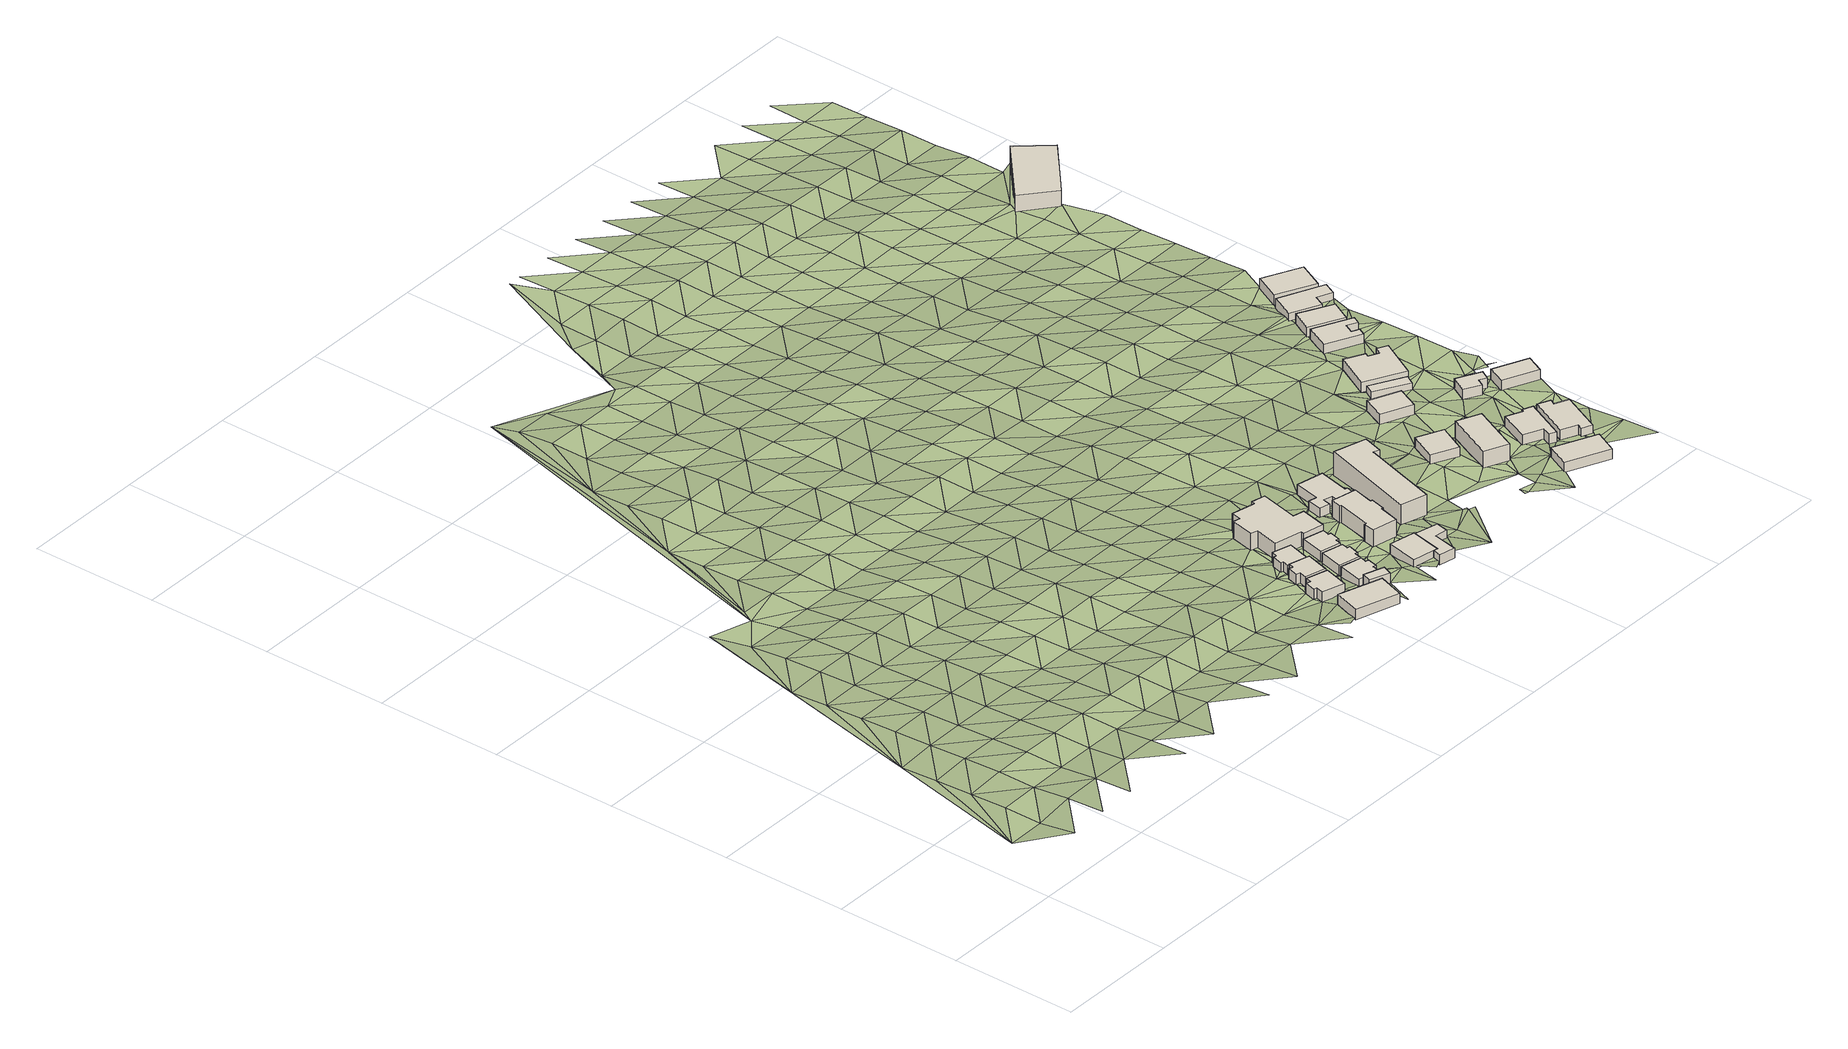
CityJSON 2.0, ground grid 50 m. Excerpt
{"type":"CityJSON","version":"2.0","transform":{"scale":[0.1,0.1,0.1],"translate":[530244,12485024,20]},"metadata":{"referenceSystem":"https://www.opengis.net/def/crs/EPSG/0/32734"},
"CityObjects":{
"building1":{"type":"Building","attributes":{"address":"7 Vine Road Woodstock Cape Town","building":"house","building:levels":1,"building_height":4.1,"plus_code":"4FRW3F83+HP6","ground_height":37.56,"roof_height":41.66},"geometry":[{"type":"Solid","lod":"1","boundaries":[[[[0,1,2,3]],[[1,4,5,2]],[[4,6,7,5]],[[6,0,3,7]],[[3,2,5,7]],[[6,4,1,0]]]]}]},
"building2":{"type":"Building","attributes":{"address":"5 Vine Road Woodstock Cape Town","building":"house","building:levels":1,"building_height":4.1,"plus_code":"4FRW3F83+JPR","ground_height":35.91,"roof_height":40.01},"geometry":[{"type":"Solid","lod":"1","boundaries":[[[[8,9,10,11]],[[9,12,13,10]],[[12,14,15,13]],[[14,16,17,15]],[[16,18,19,17]],[[18,20,21,19]],[[20,22,23,21]],[[22,8,11,23]],[[11,10,13,15,17,19,21,23]],[[22,20,18,16,14,12,9,8]]]]}]},
"building3":{"type":"Building","attributes":{"address":"3 Vine Road Woodstock Cape Town","building":"house","building:levels":1,"building_height":4.1,"plus_code":"4FRW3F83+MPF","ground_height":35.91,"roof_height":40.01},"geometry":[{"type":"Solid","lod":"1","boundaries":[[[[24,25,26,27]],[[25,28,29,26]],[[28,30,31,29]],[[30,32,33,31]],[[32,34,35,33]],[[34,36,37,35]],[[36,38,39,37]],[[38,24,27,39]],[[27,26,29,31,33,35,37,39]],[[38,36,34,32,30,28,25,24]]]]}]},
"building4":{"type":"Building","attributes":{"building":"yes","building:levels":1,"building_height":4.1,"plus_code":"4FRW3F83+HQJ","ground_height":37.56,"roof_height":41.66},"geometry":[{"type":"Solid","lod":"1","boundaries":[[[[40,41,42,43]],[[41,44,45,42]],[[44,46,47,45]],[[46,40,43,47]],[[43,42,45,47]],[[46,44,41,40]]]]}]},
"building5":{"type":"Building","attributes":{"address":"1 Vine Road Woodstock Cape Town","building":"house","building:levels":1,"building_height":4.1,"plus_code":"4FRW3F83+PP8","ground_height":34.82,"roof_height":38.92},"geometry":[{"type":"Solid","lod":"1","boundaries":[[[[48,49,50,51]],[[49,52,53,50]],[[52,54,55,53]],[[54,56,57,55]],[[56,58,59,57]],[[58,60,61,59]],[[60,62,63,61]],[[62,48,51,63]],[[51,50,53,55,57,59,61,63]],[[62,60,58,56,54,52,49,48]]]]}]},
"building6":{"type":"Building","attributes":{"address":"6 The Avenue Woodstock Cape Town","building":"house","building:levels":1,"building_height":4.1,"plus_code":"4FRW3F83+JQ7","ground_height":35.57,"roof_height":39.67},"geometry":[{"type":"Solid","lod":"1","boundaries":[[[[64,65,66,67]],[[65,68,69,66]],[[68,70,71,69]],[[70,72,73,71]],[[72,74,75,73]],[[74,76,77,75]],[[76,78,79,77]],[[78,64,67,79]],[[67,66,69,71,73,75,77,79]],[[78,76,74,72,70,68,65,64]]]]}]},
"building7":{"type":"Building","attributes":{"address":"4 The Avenue Woodstock Cape Town","building":"house","building:levels":1,"building_height":4.1,"plus_code":"4FRW3F83+MQ4","ground_height":35.57,"roof_height":39.67},"geometry":[{"type":"Solid","lod":"1","boundaries":[[[[80,81,82,83]],[[81,84,85,82]],[[84,86,87,85]],[[86,88,89,87]],[[88,90,91,89]],[[90,92,93,91]],[[92,94,95,93]],[[94,80,83,95]],[[83,82,85,87,89,91,93,95]],[[94,92,90,88,86,84,81,80]]]]}]},
"building8":{"type":"Building","attributes":{"address":"2 The Avenue Woodstock Cape Town","building":"house","building:levels":1,"building_height":4.1,"plus_code":"4FRW3F83+MQQ","ground_height":35.57,"roof_height":39.67},"geometry":[{"type":"Solid","lod":"1","boundaries":[[[[96,97,98,99]],[[97,100,101,98]],[[100,102,103,101]],[[102,104,105,103]],[[104,106,107,105]],[[106,108,109,107]],[[108,110,111,109]],[[110,96,99,111]],[[99,98,101,103,105,107,109,111]],[[110,108,106,104,102,100,97,96]]]]}]},
"building9":{"type":"Building","attributes":{"address":"18 Listowell Road Woodstock Cape Town","building":"house","building:levels":2,"building_height":6.9,"plus_code":"4FRW3F83+QQ4","ground_height":34.06,"roof_height":40.96},"geometry":[{"type":"Solid","lod":"1","boundaries":[[[[112,113,114,115]],[[113,116,117,114]],[[116,118,119,117]],[[118,120,121,119]],[[120,122,123,121]],[[122,124,125,123]],[[124,126,127,125]],[[126,128,129,127]],[[128,130,131,129]],[[130,132,133,131]],[[132,134,135,133]],[[134,136,137,135]],[[136,138,139,137]],[[138,112,115,139]],[[115,114,117,119,121,123,125,127,129,131,133,135,137,139]],[[138,136,134,132,130,128,126,124,122,120,118,116,113,112]]]]}]},
"building10":{"type":"Building","attributes":{"building":"house","building:levels":1,"building_height":4.1,"plus_code":"4FRW3F83+HVR","ground_height":35.57,"roof_height":39.67},"geometry":[{"type":"Solid","lod":"1","boundaries":[[[[140,141,142,143]],[[141,144,145,142]],[[144,146,147,145]],[[146,148,149,147]],[[148,150,151,149]],[[150,140,143,151]],[[143,142,145,147,149,151]],[[150,148,146,144,141,140]]]]}]},
"building11":{"type":"Building","attributes":{"building":"garage","building:levels":1,"building_height":4.1,"plus_code":"4FRW3F83+HVH","ground_height":35.65,"roof_height":39.75},"geometry":[{"type":"Solid","lod":"1","boundaries":[[[[152,153,154,155]],[[153,156,157,154]],[[156,158,159,157]],[[158,160,161,159]],[[160,162,163,161]],[[162,164,165,163]],[[164,166,167,165]],[[166,152,155,167]],[[155,154,157,159,161,163,165,167]],[[166,164,162,160,158,156,153,152]]]]}]},
"building12":{"type":"Building","attributes":{"address":"Len Court","building":"apartments","building:levels":2,"building:flats":"4","building_height":6.9,"plus_code":"4FRW3F83+MVP","ground_height":34.9,"roof_height":41.8},"geometry":[{"type":"Solid","lod":"1","boundaries":[[[[168,169,170,171]],[[169,172,173,170]],[[172,174,175,173]],[[174,176,177,175]],[[176,178,179,177]],[[178,180,181,179]],[[180,182,183,181]],[[182,184,185,183]],[[184,186,187,185]],[[186,188,189,187]],[[188,190,191,189]],[[190,168,171,191]],[[171,170,173,175,177,179,181,183,185,187,189,191]],[[190,188,186,184,182,180,178,176,174,172,169,168]]]]}]},
"building13":{"type":"Building","attributes":{"building":"house","building:levels":1,"building_height":4.1,"plus_code":"4FRW3F83+QWF","ground_height":33.81,"roof_height":37.91},"geometry":[{"type":"Solid","lod":"1","boundaries":[[[[192,193,194,195]],[[193,196,197,194]],[[196,198,199,197]],[[198,200,201,199]],[[200,202,203,201]],[[202,204,205,203]],[[204,206,207,205]],[[206,208,209,207]],[[208,210,211,209]],[[210,212,213,211]],[[212,214,215,213]],[[214,192,195,215]],[[195,194,197,199,201,203,205,207,209,211,213,215]],[[214,212,210,208,206,204,202,200,198,196,193,192]]]]}]},
"building14":{"type":"Building","attributes":{"address":"Elmwood","building":"apartments","building:levels":3,"building:flats":"12","building_height":9.7,"plus_code":"4FRW3F83+PX3","ground_height":33.18,"roof_height":42.88},"geometry":[{"type":"Solid","lod":"1","boundaries":[[[[216,217,218,219]],[[217,220,221,218]],[[220,222,223,221]],[[222,224,225,223]],[[224,226,227,225]],[[226,216,219,227]],[[219,218,221,223,225,227]],[[226,224,222,220,217,216]]]]}]},
"building15":{"type":"Building","attributes":{"address":"10 Listowell Road Salt River Cape Town","building":"house","building:levels":1,"building_height":4.1,"plus_code":"4FRW3F84+P46","ground_height":33.3,"roof_height":37.4},"geometry":[{"type":"Solid","lod":"1","boundaries":[[[[228,229,230,231]],[[229,232,233,230]],[[232,234,235,233]],[[234,228,231,235]],[[231,230,233,235]],[[234,232,229,228]]]]}]},
"building16":{"type":"Building","attributes":{"address":"6 Listowell Road Salt River Cape Town","building":"house","building:levels":2,"building_height":6.9,"plus_code":"4FRW3F84+M5C","ground_height":33.3,"roof_height":40.2},"geometry":[{"type":"Solid","lod":"1","boundaries":[[[[236,237,238,239]],[[237,240,241,238]],[[240,242,243,241]],[[242,236,239,243]],[[239,238,241,243]],[[242,240,237,236]]]]}]},
"building17":{"type":"Building","attributes":{"address":"19 Hares Avenue Salt River Cape Town","building":"house","building:levels":1,"building_height":4.1,"plus_code":"4FRW3F84+H67","ground_height":35.14,"roof_height":39.24},"geometry":[{"type":"Solid","lod":"1","boundaries":[[[[244,245,246,247]],[[245,248,249,246]],[[248,250,251,249]],[[250,244,247,251]],[[247,246,249,251]],[[250,248,245,244]]]]}]},
"building18":{"type":"Building","attributes":{"address":"11 Booth Road Salt River Cape Town","building":"house","building:levels":1,"building_height":4.1,"plus_code":"4FRW3F84+R5C","ground_height":31.85,"roof_height":35.95},"geometry":[{"type":"Solid","lod":"1","boundaries":[[[[252,253,254,255]],[[253,256,257,254]],[[256,258,259,257]],[[258,252,255,259]],[[255,254,257,259]],[[258,256,253,252]]]]}]},
"building19":{"type":"Building","attributes":{"address":"4 Listowell Road Salt River Cape Town","building":"house","building:levels":1,"building_height":4.1,"plus_code":"4FRW3F84+M64","ground_height":33.56,"roof_height":37.66},"geometry":[{"type":"Solid","lod":"1","boundaries":[[[[260,261,262,263]],[[261,264,265,262]],[[264,266,267,265]],[[266,268,269,267]],[[268,270,271,269]],[[270,272,273,271]],[[272,274,275,273]],[[274,260,263,275]],[[263,262,265,267,269,271,273,275]],[[274,272,270,268,266,264,261,260]]]]}]},
"building20":{"type":"Building","attributes":{"building":"cabin","building:levels":1,"building_height":2.8,"plus_code":"4FRW3F84+V62","ground_height":31.85,"roof_height":34.65},"geometry":[{"type":"Solid","lod":"1","boundaries":[[[[276,277,278,279]],[[277,280,281,278]],[[280,282,283,281]],[[282,276,279,283]],[[279,278,281,283]],[[282,280,277,276]]]]}]},
"building21":{"type":"Building","attributes":{"address":"2 Listowell Road Salt River Cape Town","building":"house","building:levels":1,"building_height":4.1,"plus_code":"4FRW3F84+J7P","ground_height":33.56,"roof_height":37.66},"geometry":[{"type":"Solid","lod":"1","boundaries":[[[[284,285,286,287]],[[285,288,289,286]],[[288,290,291,289]],[[290,292,293,291]],[[292,294,295,293]],[[294,296,297,295]],[[296,298,299,297]],[[298,284,287,299]],[[287,286,289,291,293,295,297,299]],[[298,296,294,292,290,288,285,284]]]]}]},
"building22":{"type":"Building","attributes":{"address":"9 Booth Road Salt River Cape Town","building":"house","building:levels":1,"building_height":4.1,"plus_code":"4FRW3F84+V6W","ground_height":30.64,"roof_height":34.74},"geometry":[{"type":"Solid","lod":"1","boundaries":[[[[300,301,302,303]],[[301,304,305,302]],[[304,306,307,305]],[[306,308,309,307]],[[308,310,311,309]],[[310,312,313,311]],[[312,314,315,313]],[[314,300,303,315]],[[303,302,305,307,309,311,313,315]],[[314,312,310,308,306,304,301,300]]]]}]},
"building23":{"type":"Building","attributes":{"address":"13 Listowell Road Salt River Cape Town","building":"house","building:levels":1,"building_height":4.1,"plus_code":"4FRW3F84+Q7G","ground_height":32.36,"roof_height":36.46},"geometry":[{"type":"Solid","lod":"1","boundaries":[[[[316,317,318,319]],[[317,320,321,318]],[[320,322,323,321]],[[322,324,325,323]],[[324,326,327,325]],[[326,316,319,327]],[[319,318,321,323,325,327]],[[326,324,322,320,317,316]]]]}]},
"building24":{"type":"Building","attributes":{"address":"14 Hares Avenue Salt River Cape Town","building":"house","building:levels":1,"building_height":4.1,"plus_code":"4FRW3F84+P8X","ground_height":32.36,"roof_height":36.46},"geometry":[{"type":"Solid","lod":"1","boundaries":[[[[328,329,330,331]],[[329,332,333,330]],[[332,334,335,333]],[[334,328,331,335]],[[331,330,333,335]],[[334,332,329,328]]]]}]},
"building25":{"type":"Building","attributes":{"address":"7 Booth Road Salt River Cape Town","building":"house","building:levels":1,"building_height":4.1,"plus_code":"4FRW3F84+X7G","ground_height":29.62,"roof_height":33.72},"geometry":[{"type":"Solid","lod":"1","boundaries":[[[[336,337,338,339]],[[337,340,341,338]],[[340,342,343,341]],[[342,344,345,343]],[[344,346,347,345]],[[346,348,349,347]],[[348,350,351,349]],[[350,336,339,351]],[[339,338,341,343,345,347,349,351]],[[350,348,346,344,342,340,337,336]]]]}]},
"building26":{"type":"Building","attributes":{"address":"5 Booth Road Salt River Cape Town","building":"house","building:levels":1,"building_height":4.1,"plus_code":"4FRW3F94+279","ground_height":28.49,"roof_height":32.59},"geometry":[{"type":"Solid","lod":"1","boundaries":[[[[352,353,354,355]],[[353,356,357,354]],[[356,358,359,357]],[[358,352,355,359]],[[355,354,357,359]],[[358,356,353,352]]]]}]},
"building27":{"type":"Building","attributes":{"address":"3 Booth Road Salt River Cape Town","building":"house","building:levels":1,"building_height":4.1,"plus_code":"4FRW3F94+38F","ground_height":26.61,"roof_height":30.71},"geometry":[{"type":"Solid","lod":"1","boundaries":[[[[360,361,362,363]],[[361,364,365,362]],[[364,366,367,365]],[[366,368,369,367]],[[368,370,371,369]],[[370,360,363,371]],[[363,362,365,367,369,371]],[[370,368,366,364,361,360]]]]}]},
"building28":{"type":"Building","attributes":{"address":"1 Booth Road Salt River Cape Town","building":"house","building:levels":1,"building_height":4.1,"plus_code":"4FRW3F94+492","ground_height":26.29,"roof_height":30.39},"geometry":[{"type":"Solid","lod":"1","boundaries":[[[[372,373,374,375]],[[373,376,377,374]],[[376,378,379,377]],[[378,372,375,379]],[[375,374,377,379]],[[378,376,373,372]]]]}]},
"building29":{"type":"Building","attributes":{"address":"245 Victoria Road Salt River Cape Town","building":"industrial","building:levels":2,"building_height":6.9,"plus_code":"4FRW3F94+F9V","ground_height":22.59,"roof_height":29.49},"geometry":[{"type":"Solid","lod":"1","boundaries":[[[[380,381,382,383]],[[381,384,385,382]],[[384,386,387,385]],[[386,380,383,387]],[[383,382,385,387]],[[386,384,381,380]]]]}]},
"terrain1":{"type":"TINRelief","geometry":[{"type":"CompositeSurface","lod":"1","boundaries":[[[388,389,390]],[[389,388,391]],[[392,389,391]],[[393,389,392]],[[388,390,394]],[[395,389,393]],[[391,388,396]],[[396,392,391]],[[396,388,394]],[[392,397,393]],[[392,396,398]],[[394,399,400]],[[392,398,397]],[[401,395,393]],[[394,400,396]],[[393,397,401]],[[398,396,402]],[[402,396,400]],[[403,395,401]],[[397,398,404]],[[405,395,403]],[[404,398,402]],[[400,406,407]],[[397,408,401]],[[409,395,405]],[[397,404,408]],[[402,400,410]],[[411,395,409]],[[403,401,412]],[[401,408,413]],[[400,407,410]],[[404,402,414]],[[405,403,412]],[[412,401,413]],[[404,414,408]],[[414,402,410]],[[395,411,415]],[[405,416,409]],[[417,413,408]],[[412,416,405]],[[417,408,414]],[[418,410,407]],[[419,420,407]],[[411,409,421]],[[416,422,409]],[[412,413,423]],[[413,417,424]],[[407,420,418]],[[425,414,410]],[[421,409,422]],[[416,412,423]],[[423,413,424]],[[414,425,417]],[[425,410,418]],[[421,426,411]],[[427,422,416]],[[417,428,424]],[[411,426,429]],[[416,423,427]],[[420,430,418]],[[417,425,428]],[[415,411,429]],[[430,420,431]],[[432,421,422]],[[422,427,433]],[[434,423,424]],[[418,435,425]],[[428,436,424]],[[421,432,426]],[[433,432,422]],[[435,418,430]],[[434,424,436]],[[427,423,437]],[[425,438,428]],[[426,439,429]],[[438,425,435]],[[437,433,427]],[[431,440,430]],[[426,432,439]],[[437,423,434]],[[436,428,441]],[[415,429,442]],[[428,438,441]],[[435,430,443]],[[439,444,429]],[[432,433,445]],[[436,446,434]],[[433,437,447]],[[429,444,442]],[[446,436,441]],[[430,440,443]],[[432,445,439]],[[438,435,448]],[[445,433,447]],[[434,449,437]],[[449,434,446]],[[448,435,443]],[[444,439,450]],[[441,438,451]],[[452,447,437]],[[450,439,445]],[[446,441,451]],[[442,444,453]],[[437,449,452]],[[438,448,451]],[[440,454,443]],[[442,455,456]],[[453,444,450]],[[440,457,454]],[[458,445,447]],[[447,452,459]],[[449,446,460]],[[451,461,446]],[[442,453,455]],[[445,458,450]],[[448,443,462]],[[456,463,442]],[[458,447,459]],[[454,464,443]],[[449,460,452]],[[446,461,460]],[[448,462,451]],[[456,455,465]],[[462,443,464]],[[453,450,466]],[[452,467,459]],[[456,465,468]],[[450,458,466]],[[469,461,451]],[[452,460,467]],[[453,470,455]],[[464,454,471]],[[456,468,463]],[[451,462,469]],[[470,453,466]],[[472,471,454]],[[458,459,473]],[[467,474,459]],[[465,455,475]],[[460,461,476]],[[469,477,461]],[[458,473,466]],[[464,478,462]],[[455,470,475]],[[473,459,474]],[[471,479,464]],[[460,476,467]],[[461,477,476]],[[468,465,480]],[[478,469,462]],[[478,464,479]],[[481,470,466]],[[480,465,475]],[[474,467,482]],[[471,472,483]],[[481,466,473]],[[484,463,468]],[[485,477,469]],[[476,482,467]],[[479,471,483]],[[480,484,468]],[[485,469,478]],[[475,470,486]],[[470,481,487]],[[488,473,474]],[[482,489,474]],[[486,480,475]],[[476,477,490]],[[442,463,491]],[[484,492,463]],[[486,470,487]],[[477,485,493]],[[473,488,481]],[[478,479,494]],[[488,474,489]],[[483,495,479]],[[463,492,496]],[[477,493,490]],[[482,476,497]],[[494,479,495]],[[484,480,498]],[[481,499,487]],[[485,478,500]],[[463,496,501]],[[480,486,502]],[[489,482,497]],[[481,488,499]],[[476,490,497]],[[492,484,498]],[[500,493,485]],[[463,501,503]],[[480,502,498]],[[500,478,494]],[[486,487,504]],[[505,495,483]],[[499,504,487]],[[483,506,505]],[[488,489,507]],[[490,493,508]],[[497,509,489]],[[492,510,496]],[[511,502,486]],[[498,512,492]],[[493,500,508]],[[488,507,499]],[[513,494,495]],[[504,511,486]],[[507,489,509]],[[505,514,495]],[[510,501,496]],[[490,515,497]],[[492,512,510]],[[498,502,516]],[[494,513,500]],[[508,515,490]],[[495,514,513]],[[463,503,491]],[[504,499,517]],[[511,516,502]],[[518,503,501]],[[519,509,497]],[[520,521,505]],[[517,499,507]],[[522,512,498]],[[500,523,508]],[[518,501,510]],[[497,515,519]],[[504,524,511]],[[516,522,498]],[[505,18,514]],[[523,500,513]],[[505,521,1]],[[524,504,517]],[[525,507,509]],[[515,508,526]],[[503,518,527]],[[519,528,509]],[[505,1,18]],[[510,512,529]],[[513,514,12]],[[522,530,512]],[[508,523,526]],[[511,531,516]],[[507,525,517]],[[514,18,14]],[[503,527,532]],[[511,524,533]],[[525,509,528]],[[514,14,12]],[[534,519,515]],[[512,530,529]],[[518,510,535]],[[503,532,536]],[[511,533,531]],[[534,515,526]],[[522,516,537]],[[517,538,524]],[[523,513,539]],[[18,16,14]],[[32,513,12]],[[535,527,518]],[[528,519,540]],[[18,1,541]],[[513,32,542]],[[536,543,503]],[[535,510,529]],[[517,525,538]],[[530,522,537]],[[526,523,539]],[[516,531,537]],[[519,534,540]],[[539,513,542]],[[491,503,543]],[[8,12,9]],[[524,544,533]],[[12,8,36]],[[32,12,36]],[[1,44,541]],[[532,527,545]],[[544,524,538]],[[32,36,34]],[[0,44,1]],[[542,32,30]],[[525,528,546]],[[534,526,547]],[[527,535,545]],[[540,548,528]],[[8,38,36]],[[549,529,530]],[[531,533,550]],[[542,30,25]],[[537,551,530]],[[539,547,526]],[[541,44,552]],[[553,542,25]],[[25,30,28]],[[525,546,538]],[[542,553,554]],[[22,38,8]],[[533,544,550]],[[546,528,548]],[[539,542,555]],[[554,555,542]],[[44,41,552]],[[536,532,556]],[[529,549,535]],[[534,557,540]],[[558,541,552]],[[545,559,532]],[[530,551,549]],[[554,553,560]],[[22,541,558]],[[0,561,46]],[[537,531,562]],[[44,0,46]],[[547,557,534]],[[553,25,563]],[[539,555,49]],[[564,38,22]],[[556,543,536]],[[565,544,538]],[[566,552,41]],[[556,532,559]],[[562,531,550]],[[564,22,558]],[[567,49,555]],[[568,38,564]],[[535,569,545]],[[548,540,570]],[[563,25,24]],[[547,539,571]],[[565,538,546]],[[539,49,571]],[[564,558,568]],[[41,40,566]],[[572,551,537]],[[543,573,491]],[[574,38,568]],[[569,535,549]],[[557,570,540]],[[24,38,574]],[[562,572,537]],[[558,64,568]],[[575,571,49]],[[563,24,576]],[[49,577,575]],[[578,566,40]],[[559,545,579]],[[550,544,580]],[[543,556,573]],[[557,547,120]],[[544,565,581]],[[582,566,578]],[[576,583,563]],[[584,40,46]],[[24,574,576]],[[577,563,583]],[[547,571,120]],[[585,549,551]],[[586,546,548]],[[84,568,64]],[[579,545,569]],[[575,587,571]],[[570,588,548]],[[46,589,584]],[[578,40,584]],[[580,562,550]],[[551,572,585]],[[580,544,581]],[[576,590,583]],[[76,64,78]],[[577,583,590]],[[577,591,575]],[[76,578,584]],[[84,64,76]],[[559,592,556]],[[546,586,565]],[[576,574,100]],[[586,548,588]],[[86,84,88]],[[120,116,557]],[[570,557,593]],[[592,559,579]],[[589,594,584]],[[84,76,595]],[[591,577,590]],[[100,574,94]],[[569,549,596]],[[595,88,84]],[[549,585,597]],[[557,116,593]],[[118,598,120]],[[591,590,599]],[[600,573,556]],[[572,562,601]],[[565,602,581]],[[491,573,603]],[[584,148,76]],[[94,92,90]],[[595,90,88]],[[120,598,116]],[[562,580,604]],[[598,118,116]],[[579,569,596]],[[605,588,570]],[[104,94,90]],[[599,590,110]],[[595,76,148]],[[94,104,100]],[[556,592,600]],[[549,597,596]],[[565,586,602]],[[584,594,148]],[[102,100,104]],[[594,606,607]],[[562,604,601]],[[605,570,593]],[[608,90,595]],[[585,572,609]],[[110,610,599]],[[90,611,104]],[[612,106,104]],[[106,110,108]],[[613,594,607]],[[580,581,614]],[[588,615,586]],[[110,106,612]],[[602,616,581]],[[593,116,617]],[[595,148,608]],[[110,612,610]],[[592,579,618]],[[597,585,609]],[[104,611,612]],[[90,608,611]],[[596,619,579]],[[609,572,601]],[[615,588,605]],[[573,600,603]],[[116,620,617]],[[614,604,580]],[[614,581,616]],[[592,618,600]],[[602,586,621]],[[579,619,618]],[[622,623,624]],[[610,612,625]],[[608,148,626]],[[597,627,596]],[[628,605,593]],[[621,586,615]],[[629,623,622]],[[628,593,617]],[[625,612,611]],[[604,630,601]],[[610,625,624]],[[609,627,597]],[[148,631,626]],[[632,616,602]],[[611,633,625]],[[604,614,630]],[[626,634,608]],[[635,622,624]],[[619,596,636]],[[629,628,617]],[[615,605,637]],[[600,638,603]],[[600,618,638]],[[632,602,621]],[[629,622,635]],[[633,639,625]],[[631,634,626]],[[640,641,642]],[[625,643,624]],[[627,636,596]],[[628,637,605]],[[644,609,601]],[[614,616,645]],[[643,635,624]],[[152,646,631]],[[640,642,647]],[[630,648,601]],[[634,631,646]],[[649,621,615]],[[625,168,643]],[[645,616,632]],[[618,619,650]],[[609,644,627]],[[651,652,634]],[[653,643,168]],[[636,654,619]],[[644,601,648]],[[615,637,649]],[[655,603,638]],[[656,651,634]],[[634,646,656]],[[630,614,657]],[[635,658,629]],[[628,629,659]],[[660,640,647]],[[168,661,653]],[[640,660,646]],[[618,650,638]],[[619,654,650]],[[657,614,645]],[[653,662,663]],[[664,651,656]],[[653,661,662]],[[636,627,665]],[[632,621,666]],[[637,628,659]],[[168,190,661]],[[621,649,667]],[[629,658,659]],[[663,662,668]],[[635,669,670]],[[656,646,671]],[[661,668,662]],[[672,648,630]],[[646,660,671]],[[673,603,655]],[[674,664,190]],[[627,644,665]],[[658,635,670]],[[675,655,638]],[[645,632,666]],[[672,630,657]],[[621,667,666]],[[676,190,664]],[[654,636,677]],[[660,647,678]],[[190,676,661]],[[675,638,650]],[[679,656,671]],[[656,680,664]],[[644,648,681]],[[670,659,658]],[[649,637,682]],[[665,677,636]],[[659,683,637]],[[684,671,660]],[[645,685,657]],[[680,676,664]],[[681,648,672]],[[686,650,654]],[[667,649,682]],[[655,675,687]],[[685,645,666]],[[682,637,683]],[[671,684,679]],[[647,688,678]],[[665,644,689]],[[678,684,660]],[[690,676,680]],[[654,677,686]],[[691,673,655]],[[692,690,192]],[[655,687,691]],[[693,680,656]],[[689,644,681]],[[694,659,670]],[[670,192,695]],[[680,192,690]],[[675,650,696]],[[672,657,697]],[[667,698,666]],[[685,699,657]],[[700,677,665]],[[701,679,684]],[[683,659,694]],[[686,696,650]],[[698,667,682]],[[684,678,702]],[[694,670,695]],[[672,697,681]],[[700,665,689]],[[657,699,697]],[[192,680,693]],[[675,703,687]],[[704,685,666]],[[701,705,679]],[[693,695,192]],[[706,673,691]],[[686,677,707]],[[683,708,682]],[[675,696,703]],[[704,666,698]],[[679,705,709]],[[689,681,710]],[[707,677,700]],[[694,708,683]],[[699,685,711]],[[681,697,710]],[[712,691,687]],[[713,696,686]],[[698,682,714]],[[703,715,687]],[[685,704,711]],[[695,693,716]],[[717,700,689]],[[713,686,707]],[[708,714,682]],[[673,706,718]],[[694,695,719]],[[687,715,712]],[[705,720,709]],[[710,717,689]],[[706,691,721]],[[701,722,705]],[[703,696,723]],[[724,697,699]],[[704,698,725]],[[726,709,720]],[[711,727,699]],[[700,728,707]],[[708,694,719]],[[693,226,716]],[[723,696,713]],[[714,725,698]],[[695,716,719]],[[697,724,710]],[[721,691,712]],[[701,729,722]],[[730,720,705]],[[717,728,700]],[[699,727,724]],[[731,715,703]],[[704,732,711]],[[729,701,733]],[[734,735,736]],[[737,713,707]],[[738,726,720]],[[731,703,723]],[[725,732,704]],[[705,722,730]],[[739,717,710]],[[740,714,708]],[[726,738,226]],[[721,741,706]],[[707,728,737]],[[719,742,708]],[[735,743,736]],[[718,706,741]],[[727,711,744]],[[739,710,724]],[[720,730,738]],[[712,715,745]],[[743,735,746]],[[714,740,725]],[[716,226,747]],[[748,715,731]],[[732,744,711]],[[708,742,740]],[[723,713,749]],[[728,717,750]],[[716,747,719]],[[722,729,751]],[[713,737,752]],[[712,745,721]],[[753,724,727]],[[715,748,745]],[[717,739,750]],[[226,738,747]],[[751,729,733]],[[746,754,743]],[[731,723,749]],[[732,725,755]],[[756,730,722]],[[713,752,749]],[[727,744,753]],[[733,743,754]],[[757,742,719]],[[758,738,730]],[[756,722,751]],[[725,740,755]],[[741,721,759]],[[737,728,760]],[[739,724,761]],[[762,754,746]],[[750,763,728]],[[719,747,757]],[[758,747,738]],[[751,733,764]],[[731,765,748]],[[744,732,766]],[[759,721,745]],[[761,724,753]],[[752,737,760]],[[765,731,749]],[[760,728,763]],[[755,766,732]],[[764,767,751]],[[764,733,767]],[[754,768,733]],[[741,769,770]],[[750,739,771]],[[740,742,772]],[[757,773,742]],[[756,751,237]],[[754,762,768]],[[769,741,759]],[[761,771,739]],[[768,767,733]],[[745,748,774]],[[752,775,749]],[[753,744,776]],[[740,772,755]],[[758,777,747]],[[778,757,747]],[[765,779,748]],[[744,766,780]],[[742,773,772]],[[781,763,750]],[[228,782,758]],[[775,752,760]],[[228,756,237]],[[745,774,759]],[[776,761,753]],[[748,779,774]],[[771,781,750]],[[776,744,780]],[[758,782,777]],[[778,747,777]],[[783,765,749]],[[766,755,784]],[[757,252,773]],[[782,228,237]],[[767,768,785]],[[763,786,760]],[[778,252,757]],[[783,749,775]],[[784,755,772]],[[769,759,787]],[[785,788,767]],[[781,786,763]],[[779,765,789]],[[771,761,790]],[[780,766,791]],[[792,767,788]],[[759,774,787]],[[761,776,793]],[[792,794,767]],[[795,775,760]],[[785,768,796]],[[777,782,797]],[[782,237,798]],[[765,783,789]],[[791,766,784]],[[778,777,797]],[[799,800,769]],[[801,773,252]],[[781,771,790]],[[772,773,802]],[[768,803,796]],[[786,795,760]],[[761,793,790]],[[788,785,804]],[[787,799,769]],[[237,794,798]],[[768,244,803]],[[782,798,797]],[[785,796,804]],[[774,779,805]],[[806,783,775]],[[776,780,807]],[[784,772,802]],[[789,808,779]],[[809,792,788]],[[810,801,252]],[[780,791,811]],[[773,801,802]],[[781,812,786]],[[792,809,794]],[[810,252,813]],[[795,806,775]],[[774,805,787]],[[801,810,277]],[[793,776,807]],[[794,809,798]],[[779,808,805]],[[812,781,790]],[[807,780,811]],[[813,277,810]],[[789,783,814]],[[803,815,285]],[[244,815,803]],[[816,797,798]],[[801,277,276]],[[791,784,817]],[[815,244,818]],[[806,814,783]],[[802,819,784]],[[797,816,813]],[[260,803,285]],[[288,285,815]],[[276,820,801]],[[787,821,799]],[[822,795,786]],[[793,823,790]],[[812,824,786]],[[261,809,264]],[[818,825,815]],[[826,808,789]],[[817,811,791]],[[821,787,805]],[[823,793,807]],[[784,819,817]],[[813,827,277]],[[828,798,809]],[[795,822,806]],[[816,798,316]],[[814,826,789]],[[786,824,822]],[[801,300,802]],[[829,818,244]],[[285,284,260]],[[300,801,820]],[[813,816,827]],[[830,799,831]],[[828,809,261]],[[832,812,790]],[[820,276,833]],[[818,829,825]],[[807,811,834]],[[261,260,835]],[[799,821,831]],[[832,790,823]],[[798,828,316]],[[829,244,836]],[[805,808,837]],[[814,806,838]],[[819,802,839]],[[826,840,808]],[[284,835,260]],[[811,817,834]],[[828,261,835]],[[326,827,816]],[[316,326,816]],[[824,812,841]],[[806,822,838]],[[833,842,820]],[[298,835,284]],[[300,839,802]],[[821,805,837]],[[843,823,807]],[[808,840,837]],[[812,832,841]],[[844,826,814]],[[845,316,828]],[[819,846,817]],[[825,829,847]],[[834,843,807]],[[825,847,294]],[[294,298,296]],[[828,835,848]],[[838,844,814]],[[819,839,846]],[[833,827,849]],[[821,850,831]],[[851,835,298]],[[822,824,852]],[[853,832,823]],[[849,827,326]],[[845,828,848]],[[841,854,824]],[[300,855,839]],[[849,842,833]],[[826,856,840]],[[857,845,858]],[[834,817,859]],[[850,821,837]],[[843,853,823]],[[851,848,835]],[[298,294,851]],[[845,848,858]],[[326,860,861]],[[822,852,838]],[[849,326,861]],[[844,856,826]],[[824,854,852]],[[859,817,846]],[[839,855,862]],[[860,326,324]],[[846,839,862]],[[863,831,864]],[[294,847,851]],[[841,832,865]],[[855,866,867]],[[868,861,860]],[[858,848,329]],[[861,868,849]],[[834,869,843]],[[864,831,850]],[[842,849,870]],[[853,865,832]],[[871,855,867]],[[329,324,858]],[[872,837,840]],[[860,324,329]],[[838,873,844]],[[856,874,840]],[[834,859,869]],[[862,350,846]],[[875,854,841]],[[855,876,862]],[[873,838,852]],[[877,848,851]],[[846,878,859]],[[837,872,850]],[[855,871,876]],[[853,843,879]],[[880,868,881]],[[840,874,872]],[[865,875,841]],[[878,846,350]],[[849,868,882]],[[843,869,879]],[[860,329,883]],[[876,871,870]],[[856,844,884]],[[852,854,885]],[[873,886,844]],[[880,882,868]],[[864,850,887]],[[888,865,853]],[[849,889,870]],[[890,891,880]],[[875,885,854]],[[352,859,878]],[[874,856,884]],[[859,892,869]],[[850,872,887]],[[844,886,884]],[[879,888,853]],[[893,880,891]],[[891,890,894]],[[873,852,895]],[[896,878,350]],[[894,897,891]],[[849,882,889]],[[898,859,352]],[[893,882,880]],[[876,870,889]],[[899,900,901]],[[902,864,903]],[[865,904,875]],[[892,859,898]],[[885,895,852]],[[869,905,879]],[[901,900,906]],[[887,903,864]],[[888,904,865]],[[350,907,896]],[[872,874,908]],[[909,886,873]],[[876,910,900]],[[884,911,874]],[[905,869,892]],[[912,885,875]],[[895,909,873]],[[900,910,906]],[[876,889,910]],[[872,908,887]],[[913,888,879]],[[874,911,908]],[[875,904,912]],[[914,898,352]],[[898,360,892]],[[907,906,910]],[[884,886,915]],[[913,879,905]],[[905,892,360]],[[895,885,916]],[[909,915,886]],[[896,907,917]],[[914,352,918]],[[903,887,919]],[[904,888,920]],[[916,885,912]],[[910,917,907]],[[360,921,905]],[[922,911,884]],[[896,917,918]],[[919,887,908]],[[888,913,920]],[[909,895,923]],[[915,922,884]],[[924,903,925]],[[921,926,905]],[[913,905,926]],[[916,923,895]],[[912,904,927]],[[914,918,928]],[[925,903,919]],[[920,929,904]],[[930,921,360]],[[918,917,928]],[[931,908,911]],[[932,915,909]],[[933,914,928]],[[922,934,911]],[[916,912,927]],[[923,932,909]],[[927,904,929]],[[908,931,919]],[[913,935,920]],[[911,934,931]],[[360,936,930]],[[913,926,935]],[[922,915,937]],[[923,916,938]],[[932,937,915]],[[925,919,939]],[[929,920,940]],[[938,916,927]],[[941,934,922]],[[919,931,939]],[[920,935,940]],[[937,941,922]],[[923,942,932]],[[929,943,927]],[[938,944,923]],[[939,945,925]],[[943,929,940]],[[942,923,944]],[[931,934,946]],[[947,937,932]],[[941,948,934]],[[949,938,927]],[[950,925,945]],[[942,947,932]],[[931,946,939]],[[934,948,946]],[[949,927,943]],[[941,937,951]],[[952,944,938]],[[947,951,937]],[[945,939,953]],[[949,954,938]],[[952,942,944]],[[955,948,941]],[[953,939,946]],[[938,954,952]],[[951,955,941]],[[945,956,950]],[[956,945,953]],[[946,948,957]],[[955,958,948]],[[947,942,384]],[[951,947,959]],[[946,957,953]],[[948,958,957]],[[955,951,959]],[[956,953,960]],[[947,384,959]],[[961,958,955]],[[953,957,960]],[[959,961,955]],[[962,956,963]],[[960,963,956]],[[958,964,957]],[[961,965,958]],[[957,964,960]],[[958,965,964]],[[963,960,966]],[[966,960,964]],[[967,963,968]],[[968,963,966]]]}]}
},
"vertices":[
[1963,128,184],[1792,184,184],[1792,184,225],[1963,128,225],[1757,78,184],[1757,78,225],[1928,23,184],[1928,23,225],
[1821,344,167],[1815,321,167],[1815,321,208],[1821,344,208],[1796,327,167],[1796,327,208],[1784,283,167],[1784,283,208],[1797,279,167],[1797,279,208],[1789,249,167],[1789,249,208],[1878,224,167],[1878,224,208],[1905,320,167],[1905,320,208],
[1933,422,167],[1851,444,167],[1851,444,208],[1933,422,208],[1845,423,167],[1845,423,208],[1829,427,167],[1829,427,208],[1817,385,167],[1817,385,208],[1833,381,167],[1833,381,208],[1825,353,167],[1825,353,208],[1907,330,167],[1907,330,208],
[2019,165,184],[1940,193,184],[1940,193,225],[2019,165,225],[1926,155,184],[1926,155,225],[2005,127,184],[2005,127,225],
[1958,522,157],[1882,543,157],[1882,543,198],[1958,522,198],[1875,518,157],[1875,518,198],[1862,522,157],[1862,522,198],[1851,481,157],[1851,481,198],[1861,478,157],[1861,478,198],[1854,452,157],[1854,452,198],[1932,430,157],[1932,430,198],
[2038,281,164],[1953,300,164],[1953,300,205],[2038,281,205],[1930,205,164],[1930,205,205],[2015,185,164],[2015,185,205],[2022,214,164],[2022,214,205],[2034,211,164],[2034,211,205],[2044,253,164],[2044,253,205],[2032,256,164],[2032,256,205],
[1978,402,164],[1955,309,164],[1955,309,205],[1978,402,205],[2041,289,164],[2041,289,205],[2045,313,164],[2045,313,205],[2055,310,164],[2055,310,205],[2068,354,164],[2068,354,205],[2057,356,164],[2057,356,205],[2062,382,164],[2062,382,205],
[2004,505,164],[1981,411,164],[1981,411,205],[2004,505,205],[2063,391,164],[2063,391,205],[2069,414,164],[2069,414,205],[2081,412,164],[2081,412,205],[2091,455,164],[2091,455,205],[2081,458,164],[2081,458,205],[2088,485,164],[2088,485,205],
[2056,772,149],[2053,757,149],[2053,757,218],[2056,772,218],[1960,778,149],[1960,778,218],[1951,739,149],[1951,739,218],[1924,745,149],[1924,745,218],[1903,652,149],[1903,652,218],[1931,645,149],[1931,645,218],[1909,550,149],[1909,550,218],[2018,525,149],[2018,525,218],[2016,513,149],[2016,513,218],[2099,495,149],[2099,495,218],[2122,598,149],[2122,598,218],[2078,608,149],[2078,608,218],[2112,760,149],[2112,760,218],
[2226,117,164],[2243,113,164],[2243,113,205],[2226,117,205],[2268,231,164],[2268,231,205],[2269,237,164],[2269,237,205],[2166,258,164],[2166,258,205],[2140,134,164],[2140,134,205],
[2268,231,165],[2243,113,165],[2243,113,206],[2268,231,206],[2226,117,165],[2226,117,206],[2218,83,165],[2218,83,206],[2281,70,165],[2281,70,206],[2300,167,165],[2300,167,206],[2350,160,165],[2350,160,206],[2360,209,165],[2360,209,206],
[2225,557,157],[2213,514,157],[2213,514,226],[2225,557,226],[2218,513,157],[2218,513,226],[2188,379,157],[2188,379,226],[2179,380,157],[2179,380,226],[2171,336,157],[2171,336,226],[2270,314,157],[2270,314,226],[2290,395,157],[2290,395,226],[2297,394,157],[2297,394,226],[2312,452,157],[2312,452,226],[2303,453,157],[2303,453,226],[2324,536,157],[2324,536,226],
[2378,723,146],[2271,746,146],[2271,746,187],[2378,723,187],[2248,646,146],[2248,646,187],[2217,653,146],[2217,653,187],[2205,596,146],[2205,596,187],[2247,586,146],[2247,586,187],[2254,617,146],[2254,617,187],[2289,609,146],[2289,609,187],[2282,577,146],[2282,577,187],[2352,561,146],[2352,561,187],[2361,601,146],[2361,601,187],[2351,603,146],[2351,603,187],
[2446,729,140],[2336,349,140],[2336,349,237],[2446,729,237],[2440,319,140],[2440,319,237],[2528,622,140],[2528,622,237],[2552,614,140],[2552,614,237],[2575,692,140],[2575,692,237],
[2851,573,141],[2750,620,141],[2750,620,182],[2851,573,182],[2700,512,141],[2700,512,182],[2800,466,141],[2800,466,182],
[2973,509,141],[2881,550,141],[2881,550,210],[2973,509,210],[2796,359,141],[2796,359,210],[2888,318,141],[2888,318,210],
[3136,129,160],[2970,205,160],[2970,205,201],[3136,129,201],[2927,113,160],[2927,113,201],[3093,37,160],[3093,37,201],
[2838,900,127],[2800,813,127],[2800,813,168],[2838,900,168],[2921,761,127],[2921,761,168],[2959,847,127],[2959,847,168],
[3146,424,144],[3105,442,144],[3105,442,185],[3146,424,185],[3101,431,144],[3101,431,185],[3037,460,144],[3037,460,185],[2985,343,144],[2985,343,185],[3061,309,144],[3061,309,185],[3046,277,144],[3046,277,185],[3074,264,144],[3074,264,185],
[2923,970,127],[2903,933,127],[2903,933,155],[2923,970,155],[3034,861,127],[3034,861,155],[3055,898,127],[3055,898,155],
[3164,423,144],[3091,262,144],[3091,262,185],[3164,423,185],[3153,234,144],[3153,234,185],[3143,213,144],[3143,213,185],[3184,195,144],[3184,195,185],[3256,355,144],[3256,355,185],[3202,379,144],[3202,379,185],[3212,401,144],[3212,401,185],
[2998,1133,115],[2926,996,115],[2926,996,156],[2998,1133,156],[3081,916,115],[3081,916,156],[3160,1066,115],[3160,1066,156],[3120,1087,115],[3120,1087,156],[3106,1060,115],[3106,1060,156],[3066,1080,115],[3066,1080,156],[3073,1094,115],[3073,1094,156],
[3089,684,132],[3152,650,132],[3152,650,173],[3089,684,173],[3167,679,132],[3167,679,173],[3196,664,132],[3196,664,173],[3216,701,132],[3216,701,173],[3124,749,132],[3124,749,173],
[3381,628,132],[3246,689,132],[3246,689,173],[3381,628,173],[3213,618,132],[3213,618,173],[3348,557,132],[3348,557,173],
[3039,1250,104],[3174,1185,104],[3174,1185,145],[3039,1250,145],[3189,1214,104],[3189,1214,145],[3160,1228,104],[3160,1228,145],[3177,1263,104],[3177,1263,145],[3218,1243,104],[3218,1243,145],[3233,1273,104],[3233,1273,145],[3085,1345,104],[3085,1345,145],
[3140,1452,93],[3097,1370,93],[3097,1370,134],[3140,1452,134],[3228,1303,93],[3228,1303,134],[3270,1385,93],[3270,1385,134],
[3190,1581,74],[3147,1488,74],[3147,1488,115],[3190,1581,115],[3262,1435,74],[3262,1435,115],[3282,1479,74],[3282,1479,115],[3342,1452,74],[3342,1452,115],[3365,1502,74],[3365,1502,115],
[3255,1703,71],[3205,1602,71],[3205,1602,112],[3255,1703,112],[3355,1529,71],[3355,1529,112],[3404,1631,71],[3404,1631,112],
[3261,2570,34],[3467,2755,34],[3467,2755,103],[3261,2570,103],[3363,2874,34],[3363,2874,103],[3140,2673,34],[3140,2673,103],
[150,157,159],[0,157,155],[150,7,182],[150,307,159],[150,457,151],[150,607,143],[301,157,182],[150,757,133],[301,307,164],[301,607,155],[301,457,164],[301,7,192],[451,157,184],[301,757,146],[451,307,167],[301,907,137],[451,457,167],[301,1057,129],[451,7,195],[601,157,184],[451,607,157],[301,1207,120],[601,307,167],[301,1357,108],[451,907,141],[451,757,149],[601,457,167],[410,1805,90],[451,1057,131],[601,607,157],[751,307,168],[751,7,194],[751,157,184],[451,1357,114],[451,1207,122],[601,907,141],[601,757,149],[751,457,168],[451,1507,107],[601,1057,131],[751,607,156],[451,1657,90],[901,157,183],[901,7,195],[601,1357,114],[601,1207,122],[751,907,139],[901,307,165],[751,757,147],[751,1057,131],[901,457,165],[601,1507,107],[1052,157,182],[901,607,154],[574,1757,90],[1052,307,164],[601,1657,90],[751,1357,117],[901,757,144],[751,1207,124],[1052,457,164],[901,907,138],[751,1507,107],[1052,607,152],[901,1057,130],[751,1657,90],[1202,157,183],[751,1807,90],[601,1807,90],[1202,7,196],[901,1357,118],[901,1207,123],[1052,907,137],[1052,757,143],[1202,457,164],[751,2257,68],[1202,307,164],[751,1957,80],[901,1507,109],[1052,1057,131],[751,2107,74],[1202,607,149],[901,1657,89],[1352,157,180],[1352,7,194],[1052,1357,115],[1052,1207,122],[901,1807,89],[1202,907,137],[1202,757,142],[1352,457,168],[1352,307,168],[901,1957,82],[1052,1507,109],[1202,1057,131],[1502,157,182],[901,2107,73],[1352,607,148],[1052,1807,91],[1052,1657,91],[1202,1357,115],[1202,1207,124],[1352,907,140],[1028,3253,16],[901,2257,67],[1352,757,142],[1502,457,167],[1502,307,167],[901,2407,62],[1352,1057,132],[1052,2107,76],[1202,1507,106],[1502,607,152],[901,2557,53],[1052,1957,86],[901,2707,46],[1202,1657,93],[1652,157,184],[1652,7,197],[1352,1357,116],[1502,757,144],[1352,1207,124],[1052,2407,63],[1202,1807,93],[1052,2257,69],[1652,457,163],[1652,307,163],[1502,907,139],[1202,1957,89],[1352,1507,108],[1052,2557,55],[1502,1057,132],[1716,67,197],[1757,78,195],[1202,2107,82],[1652,607,154],[1352,1657,92],[1502,1357,116],[1652,757,146],[1052,2707,46],[1502,1207,124],[1202,2407,66],[1202,2257,75],[1352,1957,85],[1052,2857,39],[1352,1807,92],[1652,907,139],[1202,2557,52],[1052,3007,39],[1352,2107,79],[1502,1507,107],[1802,607,156],[1652,1057,132],[1878,224,184],[1802,457,167],[1052,3152,26],[1502,1657,94],[1202,2707,46],[1652,1357,115],[1802,757,149],[1652,1207,124],[1352,2407,66],[1502,1807,94],[1352,2257,74],[1930,205,184],[1854,452,167],[1851,481,167],[1862,522,167],[1202,3007,38],[1802,907,140],[1953,300,167],[1202,2857,38],[1861,478,167],[1953,7,195],[1502,1957,83],[1932,430,167],[1953,307,167],[1652,1507,107],[2015,185,184],[1875,518,167],[1955,309,167],[1352,2557,54],[1802,1057,132],[1903,652,157],[1502,2107,74],[1202,3152,23],[1978,402,167],[1909,550,157],[1981,411,167],[1958,522,167],[2034,211,183],[1352,2707,44],[1652,1807,94],[1652,1657,94],[2022,214,184],[1953,457,167],[2103,157,183],[1502,2257,68],[1802,1357,115],[1931,645,157],[1802,1207,125],[2103,7,195],[2004,505,167],[2018,525,167],[1352,2857,37],[1953,907,140],[2140,134,183],[2103,307,164],[1502,2557,56],[1502,2407,63],[1953,757,149],[2016,513,167],[1352,3007,37],[1652,2107,75],[1802,1507,106],[1443,3048,38],[1652,1957,85],[1953,1057,132],[2167,55,195],[2218,83,185],[2171,336,164],[1652,2257,67],[2099,495,164],[2179,380,165],[2103,457,164],[2226,117,185],[1802,1807,94],[1953,1207,125],[1802,1657,94],[2056,772,150],[1502,2857,38],[1502,2707,47],[2053,757,150],[1953,1357,115],[2103,607,156],[2078,608,156],[2122,598,156],[2213,514,165],[2253,307,165],[1652,2407,60],[2103,907,142],[2112,760,150],[1802,1957,88],[2269,237,165],[1953,1507,106],[2188,379,165],[2270,314,165],[2217,653,157],[1652,2557,53],[2103,1057,133],[1502,3007,38],[2218,513,165],[2350,160,180],[2300,167,185],[2281,70,197],[2205,596,157],[1802,2257,66],[1953,1657,94],[2360,209,180],[2403,7,191],[1802,2107,78],[2103,1207,128],[1652,2857,37],[2297,394,165],[2290,395,165],[2247,586,157],[1652,2707,46],[1502,3152,20],[2336,349,162],[1953,1807,94],[2253,757,148],[2253,907,139],[2403,157,179],[2282,577,157],[2253,607,157],[2254,617,157],[2312,452,165],[1802,2407,62],[2103,1507,112],[2103,1357,123],[2289,609,157],[2248,646,157],[2271,746,148],[2403,307,162],[1953,1957,88],[1566,3333,19],[2303,453,165],[1652,3007,37],[2352,561,155],[1802,2557,51],[2536,213,171],[2440,319,162],[2403,607,155],[1953,2107,78],[2253,1207,127],[2253,1057,133],[2524,229,171],[2103,1657,87],[1802,2707,42],[1652,3152,21],[2562,205,171],[1953,2257,66],[2361,601,155],[1652,3302,23],[2351,603,155],[2446,729,146],[2403,907,137],[2403,757,146],[1802,2857,33],[2103,1957,81],[2253,1357,121],[2103,1807,87],[1953,2407,62],[2548,315,158],[2539,224,171],[1802,3007,33],[2253,1507,111],[2553,457,158],[1652,3452,25],[1953,2557,51],[2403,1057,132],[2528,622,150],[2103,2107,77],[2253,1657,90],[1802,3302,31],[1953,2707,42],[2403,1207,125],[1802,3152,27],[2553,757,140],[2103,2257,72],[1747,3753,14],[2553,907,132],[2553,607,150],[1802,3452,26],[2704,457,153],[1953,2857,33],[2253,1957,80],[2403,1357,113],[2552,614,150],[2253,1807,90],[2103,2407,65],[2704,307,153],[2700,512,153],[1953,3007,33],[2403,1507,107],[2833,235,151],[2734,128,169],[2748,124,169],[2742,157,169],[2103,2557,54],[2704,607,144],[2253,2107,70],[2553,1207,120],[1802,3602,20],[2553,1057,127],[2806,139,170],[2403,1657,93],[1953,3302,31],[2854,7,182],[2704,757,134],[1953,3152,27],[2103,2857,32],[2253,2257,64],[2796,359,151],[2103,2707,43],[2403,1807,93],[2854,157,170],[2553,1357,110],[2800,466,151],[2704,907,126],[2750,620,144],[1953,3452,26],[2253,2557,53],[2403,1957,88],[2927,113,170],[2253,2407,59],[2854,307,151],[2103,3007,32],[2553,1507,104],[2888,318,151],[2970,205,169],[1953,3602,20],[1802,3752,14],[2403,2107,77],[2704,1207,113],[2704,1057,120],[2103,3302,32],[2253,2707,43],[2553,1807,92],[2854,757,134],[2800,813,134],[2103,3152,30],[2553,1657,92],[2403,2257,67],[2854,607,141],[2253,2857,32],[2704,1357,108],[3004,307,148],[2403,2407,55],[2103,3452,25],[2985,343,148],[2253,3007,32],[2553,2107,78],[2704,1507,103],[3004,457,148],[2553,1957,86],[2973,509,148],[2403,2557,46],[3046,277,148],[2921,761,134],[3004,607,140],[2103,3602,20],[1953,3752,14],[2854,1057,119],[2854,1207,112],[3074,264,148],[3061,309,148],[2253,3302,31],[2403,2707,39],[2704,1807,88],[2253,3152,32],[3037,460,148],[2854,907,127],[2704,1657,88],[2553,2257,72],[2959,847,128],[2403,2857,33],[3143,213,160],[3004,757,135],[2854,1507,100],[3154,157,160],[2854,1357,107],[2926,996,119],[2253,3452,27],[2553,2557,45],[2704,1957,80],[2553,2407,54],[3184,195,160],[2403,3007,33],[3034,861,128],[3154,607,139],[3304,157,160],[2103,3752,10],[2253,3602,16],[2704,2107,73],[3055,898,128],[2854,1657,85],[3154,457,144],[3304,7,170],[2403,3302,31],[2553,2707,38],[3004,1207,115],[2403,3152,33],[2704,2257,66],[3081,916,127],[2854,1807,85],[2553,2857,35],[3152,650,139],[3004,1357,104],[3304,307,144],[3213,618,139],[3154,907,126],[2403,3452,26],[3304,457,144],[2704,2557,43],[2854,1957,76],[2704,2407,53],[3073,1094,122],[2553,3007,35],[3167,679,139],[3196,664,139],[3004,1507,95],[3190,735,132],[3154,757,132],[3039,1250,115],[2253,3752,7],[2403,3602,14],[2854,2107,67],[3066,1080,122],[3106,1060,122],[3208,772,132],[3004,1657,82],[3160,1066,122],[3120,1087,122],[2553,3302,30],[2704,2707,39],[2553,3152,32],[2854,2257,62],[3174,1185,116],[3348,557,139],[3097,1370,104],[3004,1807,82],[3249,767,132],[3243,755,132],[3304,907,126],[3398,634,137],[2704,3007,38],[2854,2407,52],[2704,2857,38],[2553,3452,22],[3004,1957,72],[3304,1057,122],[3299,743,132],[3304,757,132],[3154,1507,93],[3328,811,132],[3304,754,132],[2854,2557,44],[3228,1303,104],[3336,738,132],[3147,1488,93],[3160,1228,116],[3189,1214,116],[3177,1263,116],[2403,3752,7],[2553,3602,12],[3004,2107,61],[3154,1657,74],[3218,1243,116],[3233,1273,116],[2704,3302,27],[2854,2707,41],[3304,1207,116],[2704,3152,30],[3004,2257,58],[3154,1807,74],[3262,1435,93],[2854,2857,38],[3004,2407,51],[3304,1357,104],[3270,1385,104],[2704,3452,17],[3154,1957,65],[3205,1602,74],[2854,3007,38],[3004,2557,46],[2553,3752,6],[2704,3602,10],[3255,1703,74],[3154,2257,52],[3342,1452,93],[3154,2107,58],[3355,1529,93],[2854,3302,22],[3004,2707,42],[3282,1479,93],[2854,3152,28],[3304,1807,74],[3365,1502,93],[3004,2857,36],[3154,2407,50],[2854,3452,15],[3304,1957,65],[3004,3007,36],[3140,2673,44],[3304,2107,58],[3154,2557,47],[2854,3602,9],[3004,3302,21],[3154,2707,44],[3004,3152,27],[3304,2257,52],[2854,3752,3],[3154,2857,34],[3261,2570,47],[3004,3452,11],[3304,2407,50],[3154,3007,34],[3004,3602,8],[3154,3302,17],[3154,3152,20],[3304,2857,34],[3154,3452,10],[3304,3007,34],[3004,3752,3],[3154,3602,5],[3304,3302,17],[3304,3152,20],[3304,3452,10],[3154,3752,6],[3304,3602,5]
]}
